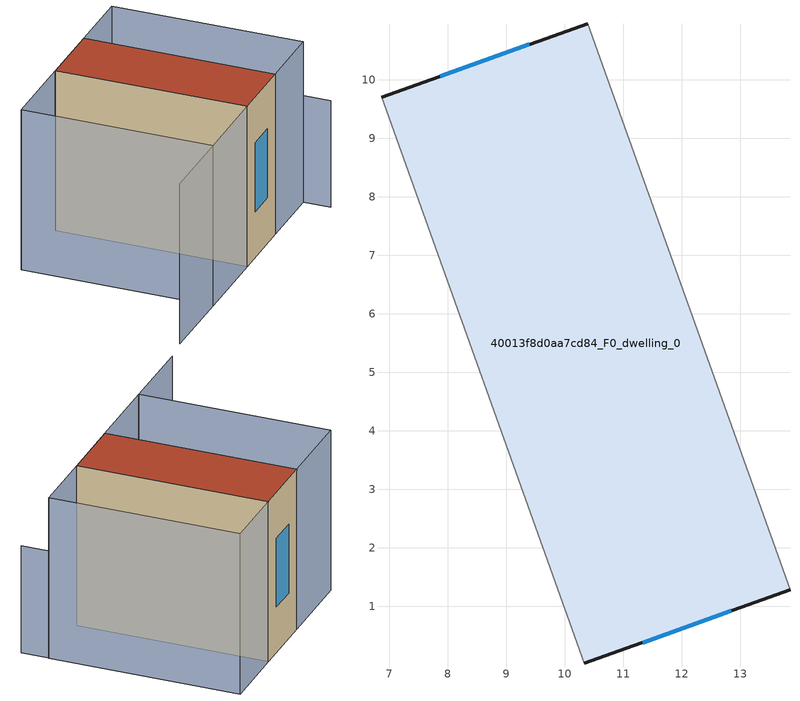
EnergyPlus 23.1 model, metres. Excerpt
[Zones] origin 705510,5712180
40013f8d0aa7cd84_F0_dwelling_0
 floor ground (EU_floor_Construction): 10.4,10.96 13.85,1.28 10.33,0.02 6.87,9.7 z0
 wall outside (EU_wall_Construction): 10.4,10.96 6.87,9.7 / 10.33,0.02 13.85,1.28 z0:9
 wall adiabatic (EU_wall_Construction): 13.85,1.28 10.4,10.96 / 6.87,9.7 10.33,0.02 z0:9
 window (EU_Window_Construction): 9.39,10.6 7.87,10.06 / 11.33,0.38 12.85,0.92 z2.56:6.44
 roof outside (EU_roof_Construction): 13.85,1.28 10.4,10.96 6.87,9.7 10.33,0.02 z9
shading: 2.61,8.2 6.08,-1.49 / 6.08,-1.49 1.92,-2.97 / 6.08,-1.5 2.62,8.2 / 2.62,8.2 6.87,9.72 / 6.87,9.72 10.33,0.02 / 10.33,0.02 6.08,-1.5 / 13.85,1.28 10.4,10.96 / 10.4,10.96 13.89,12.21 / 13.89,12.21 17.34,2.52 / 17.34,2.52 13.85,1.28 z0:9; 17.83,1.13 15.51,7.66 z0:6
[Building]
EU S2 Campaign: North Axis=0; Terrain=City; Solar Distribution=FullExterior
[Site:Location]
London: Latitude=51.5; Longitude=-0.5; Time Zone=0; Elevation=25
[SizingPeriod:WeatherFileDays]
AnnualSizingPeriod: Begin Month=1; Begin Day of Month=1; End Month=12; End Day of Month=31; Day of Week for Start Day=Monday; Use Weather File Daylight Saving Period=No; Use Weather File Rain and Snow Indicators=No
[MATERIAL]
EU_InternalMass_Material: Roughness=MediumRough; Thickness=0.1; Conductivity=1; Density=1800; Specific Heat=900; Thermal Absorptance=0.9; Solar Absorptance=0.7; Visible Absorptance=0.7
[MATERIAL:NOMASS] Roughness=MediumRough; Thermal Absorptance=0.9; Solar Absorptance=0.7; Visible Absorptance=0.7
Name | Thermal Resistance
EU_wall_NoMass | 0.71061
EU_roof_NoMass | 2.41608
EU_floor_NoMass | 1.75078
[WINDOWMATERIAL:SIMPLEGLAZINGSYSTEM]
EU_Window_SimpleGlazing: UFactor=2.64892; Solar Heat Gain Coefficient=0.76; Visible Transmittance=0.76
[CONSTRUCTION]
EU_wall_Construction: EU_wall_NoMass
EU_roof_Construction: EU_roof_NoMass
EU_floor_Construction: EU_floor_NoMass
EU_InternalMass_Construction: EU_InternalMass_Material
EU_Window_Construction: EU_Window_SimpleGlazing
[ZONE]
40013f8d0aa7cd84_F0_dwelling_0: Type=1; Multiplier=1; Ceiling Height=autocalculate; Volume=346.17; Floor Area=autocalculate; Part of Total Floor Area=Yes
[INTERNALMASS]
40013f8d0aa7cd84_F0_dwelling_0_EU_InternalMass: Construction=EU_InternalMass_Construction; Zone or ZoneList=40013f8d0aa7cd84_F0_dwelling_0; Surface Area=38.4631
[OTHEREQUIPMENT]
EU_Step8_InternalGain_40013f8d0aa7cd84_F0_dwelling_0_f000: Fuel Type=Electricity; Zone or ZoneList or Space or SpaceList=40013f8d0aa7cd84_F0_dwelling_0; Schedule=EU_Step8_GainSchedule_40013f8d0aa7cd84_F0_dwelling_0_f000; Design Level Calculation Method=Watts/Area; Power per Zone Floor Area=1; Fraction Latent=0; Fraction Radiant=0; Fraction Lost=0; Carbon Dioxide Generation Rate=0; EndUse Subcategory=EU_Step8_InternalGains
[ZONEVENTILATION:DESIGNFLOWRATE]
EU_ConstantAir_40013f8d0aa7cd84_F0_dwelling_0: Zone or ZoneList or Space or SpaceList=40013f8d0aa7cd84_F0_dwelling_0; Schedule=EU_AlwaysOn; Design Flow Rate Calculation Method=AirChanges/Hour; Air Changes per Hour=0.496673; Ventilation Type=Natural; Fan Pressure Rise=0; Fan Total Efficiency=1; Constant Term Coefficient=1; Temperature Term Coefficient=0; Velocity Term Coefficient=0; Velocity Squared Term Coefficient=0; Minimum Indoor Temperature=-100; Maximum Indoor Temperature=100; Delta Temperature=-100; Minimum Outdoor Temperature=-100; Maximum Outdoor Temperature=100; Maximum Wind Speed=40
[HVACTEMPLATE:THERMOSTAT]
EU_HeatOnly_40013f8d0aa7cd84_F0_dwelling_0: Constant Heating Setpoint=20; Constant Cooling Setpoint=50
[HVACTEMPLATE:ZONE:IDEALLOADSAIRSYSTEM]
40013f8d0aa7cd84_F0_dwelling_0: Template Thermostat=EU_HeatOnly_40013f8d0aa7cd84_F0_dwelling_0; System Availability Schedule=EU_AlwaysOn; Maximum Heating Supply Air Temperature=50; Minimum Cooling Supply Air Temperature=13; Maximum Heating Supply Air Humidity Ratio=0.0156; Minimum Cooling Supply Air Humidity Ratio=0.0077; Heating Limit=NoLimit; Cooling Limit=NoLimit; Heating Availability Schedule=EU_AlwaysOn; Cooling Availability Schedule=EU_CoolingOff; Dehumidification Control Type=ConstantSensibleHeatRatio; Cooling Sensible Heat Ratio=0.7; Dehumidification Setpoint=60; Humidification Control Type=None; Humidification Setpoint=30; Outdoor Air Method=None; Outdoor Air Flow Rate per Person=0.00944; Outdoor Air Flow Rate per Zone Floor Area=0; Outdoor Air Flow Rate per Zone=0; Demand Controlled Ventilation Type=None; Outdoor Air Economizer Type=NoEconomizer; Heat Recovery Type=None; Sensible Heat Recovery Effectiveness=0.7; Latent Heat Recovery Effectiveness=0.65
[SIZING:ZONE]
40013f8d0aa7cd84_F0_dwelling_0: Zone Cooling Design Supply Air Temperature Input Method=SupplyAirTemperature; Zone Cooling Design Supply Air Temperature=13; Zone Heating Design Supply Air Temperature Input Method=SupplyAirTemperature; Zone Heating Design Supply Air Temperature=50; Zone Cooling Design Supply Air Humidity Ratio=0.008; Zone Heating Design Supply Air Humidity Ratio=0.008; Cooling Design Air Flow Method=DesignDay; Cooling Design Air Flow Rate=0; Cooling Minimum Air Flow per Zone Floor Area=0.000762; Cooling Minimum Air Flow=0; Cooling Minimum Air Flow Fraction=0.2; Heating Design Air Flow Method=DesignDay; Heating Design Air Flow Rate=0; Heating Maximum Air Flow per Zone Floor Area=0.002032; Heating Maximum Air Flow=0.141576; Heating Maximum Air Flow Fraction=0.3; Account for Dedicated Outdoor Air System=No; Dedicated Outdoor Air System Control Strategy=NeutralSupplyAir; Dedicated Outdoor Air Low Setpoint Temperature for Design=autosize; Dedicated Outdoor Air High Setpoint Temperature for Design=autosize; Zone Load Sizing Method=Sensible Load Only No Latent Load; Zone Latent Cooling Design Supply Air Humidity Ratio Input Method=HumidityRatioDifference; Zone Cooling Design Supply Air Humidity Ratio Difference=0.005; Zone Latent Heating Design Supply Air Humidity Ratio Input Method=HumidityRatioDifference; Zone Humidification Design Supply Air Humidity Ratio Difference=0.005
[SCHEDULE:CONSTANT]
Name | Hourly Value
EU_AlwaysOn | 1
EU_CoolingOff | 0
[SCHEDULE:FILE]
EU_Step8_GainSchedule_40013f8d0aa7cd84_F0_dwelling_0_f000: File=../../schedules/40013f8d0aa7cd84/40013f8d0aa7cd84_F0_dwelling_0_f000_gain.csv; Column Number=1; Rows to Skip at Top=0; Number of Hours of Data=8760; Column Separator=Comma; Interpolate to Timestep=No; Minutes per Item=60; Adjust Schedule for Daylight Savings=Yes
